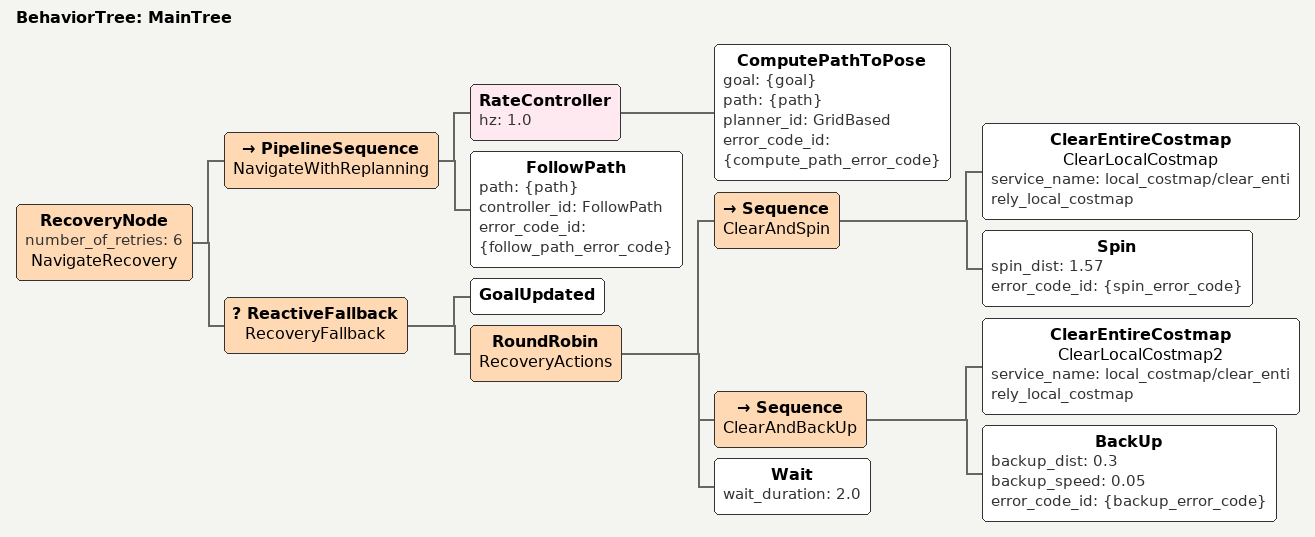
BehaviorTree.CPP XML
<?xml version="1.0"?>
<root main_tree_to_execute="MainTree">
  <BehaviorTree ID="MainTree">
    <RecoveryNode number_of_retries="6" name="NavigateRecovery">

      <!-- Main navigation sequence -->
      <PipelineSequence name="NavigateWithReplanning">
        <RateController hz="1.0">
          <ComputePathToPose goal="{goal}" path="{path}" planner_id="GridBased" error_code_id="{compute_path_error_code}"/>
        </RateController>
        <FollowPath path="{path}" controller_id="FollowPath" error_code_id="{follow_path_error_code}"/>
      </PipelineSequence>

      <!-- Recovery sequence: try spin, then back up, then wait -->
      <ReactiveFallback name="RecoveryFallback">
        <GoalUpdated/>
        <RoundRobin name="RecoveryActions">
          <Sequence name="ClearAndSpin">
            <ClearEntireCostmap name="ClearLocalCostmap" service_name="local_costmap/clear_entirely_local_costmap"/>
            <Spin spin_dist="1.57" error_code_id="{spin_error_code}"/>
          </Sequence>
          <Sequence name="ClearAndBackUp">
            <ClearEntireCostmap name="ClearLocalCostmap2" service_name="local_costmap/clear_entirely_local_costmap"/>
            <BackUp backup_dist="0.3" backup_speed="0.05" error_code_id="{backup_error_code}"/>
          </Sequence>
          <Wait wait_duration="2.0"/>
        </RoundRobin>
      </ReactiveFallback>

    </RecoveryNode>
  </BehaviorTree>
</root>
